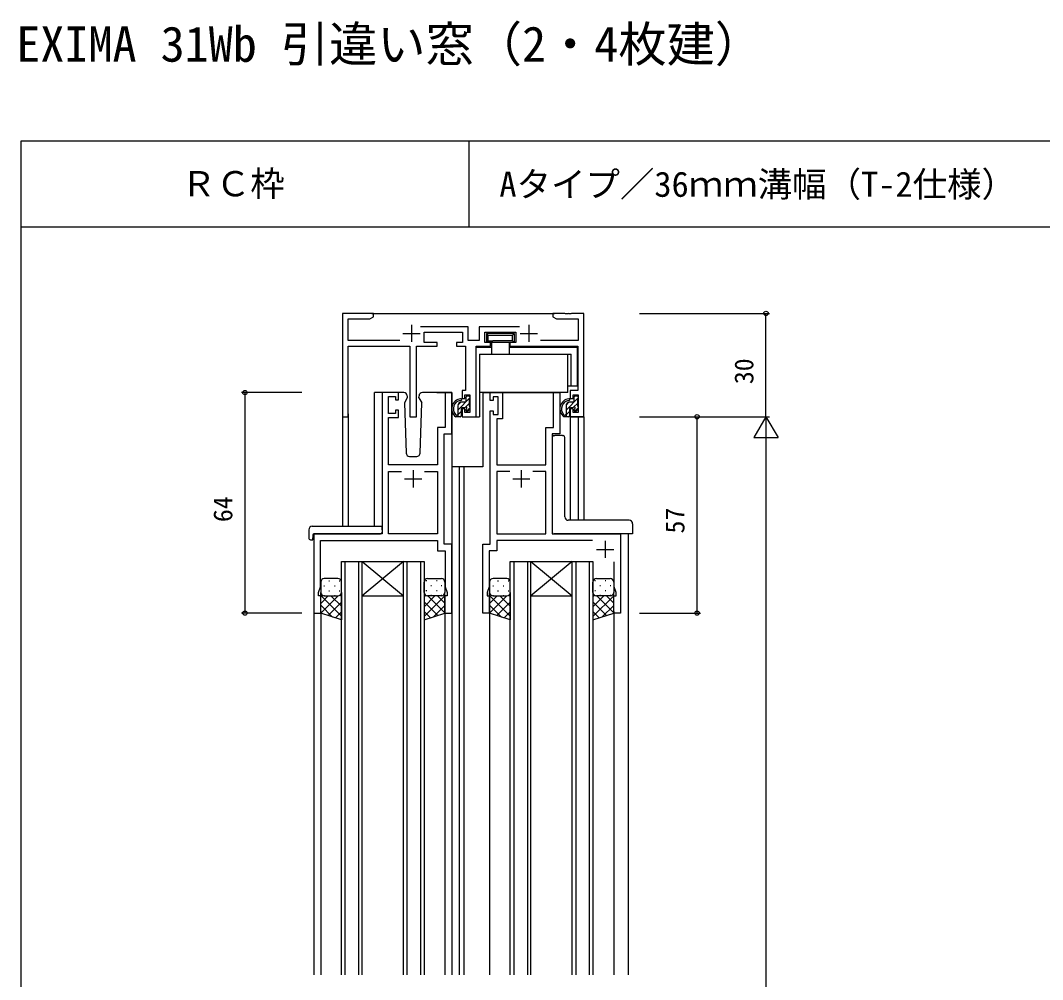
# Model space of a CAD drawing. Units: millimetres, scale not verified. Extents: x -437 to 438, y -281 to 279.
# Drawn here: x -436.9 to -140.3, y 0.3 to 278.7 of the extents above; entities that cross this region are included whole.
import ezdxf
from ezdxf.enums import TextEntityAlignment as Align

# ---------------------------------------------------------------- set-up
doc = ezdxf.new("R2010")
doc.units = ezdxf.units.MM
doc.header["$LTSCALE"] = 2
for name, color, linetype in [('0-1_USER1', 3, 'Continuous'), ('0-2_YKK_11', 7, 'Continuous'), ('0-3_YKK_12', 2, 'Continuous'), ('0-4_YKK_13', 4, 'Continuous'), ('0-6_YKK_D', 6, 'Continuous'), ('0-7_YKK_ZWAK', 7, 'Continuous')]:
    doc.layers.add(name, color=color, linetype=linetype)
doc.styles.add('ＭＳ ゴシック', font='')
doc.styles.get('ＭＳ ゴシック').set_extended_font_data('MS Gothic')

msp = doc.modelspace()

# ---------------------------------------------------------------- linework, layer by layer
at = {"layer": '0-2_YKK_11'}
for p, q in [((-323.5, 190.4), (-323.5, 185.4)), ((-289.4, 190.4), (-289.4, 185.4)), ((-326, 187.9), (-321, 187.9)), ((-291.9, 187.9), (-286.9, 187.9)), ((-325.5, 145.7), (-320.5, 145.7)), ((-323, 148.2), (-323, 143.2)), ((-294.1, 145.7), (-289.1, 145.7)), ((-291.6, 148.2), (-291.6, 143.2)), ((-267.3, 127.7), (-267.3, 122.7)), ((-269.8, 125.2), (-264.8, 125.2))]:
    msp.add_line(p, q, dxfattribs=at)
for points in [[(-326.85, 185.83), (-341.87, 185.83), (-341.87, 192.07), (-335.591, 192.07), (-334.5, 192.7), (-334.5, 193.7), (-343.5, 193.7), (-343.5, 163.7), (-341.87, 163.7), (-341.87, 184.2), (-323.95, 184.2), (-323.95, 163.7), (-322.05, 163.7), (-322.05, 184.2), (-316, 184.2), (-316, 185.2), (-319.8, 185.2), (-319.8, 188.2), (-308.7, 188.2), (-308.7, 185.2), (-310.4, 185.2), (-310.4, 184.2), (-307.8, 184.2), (-307.8, 171.3), (-308.8, 171.3), (-308.8, 169), (-308, 169), (-308, 170.1), (-306.5, 170.1), (-306.5, 164.9), (-308, 164.9), (-308, 166), (-308.8, 166), (-308.8, 163.7), (-304.7, 163.7), (-304.7, 184.2), (-300.5, 184.2), (-300.5, 185.2), (-302.2, 185.2), (-302.2, 188.2)], [(-302.2, 188.2), (-293.2, 188.2), (-293.2, 185.2), (-294.9, 185.2), (-294.9, 184.2), (-275.2, 184.2), (-275.2, 171.3), (-277.4, 171.3), (-277.4, 169), (-276.6, 169), (-276.6, 170.1), (-275.13, 170.1), (-275.13, 164.9), (-276.6, 164.9), (-276.6, 166), (-277.4, 166), (-277.4, 163.7), (-273.5, 163.7), (-273.5, 193.7), (-277.042, 193.7), (-277.225, 193.58), (-277.775, 193.58), (-277.958, 193.7), (-278.042, 193.7), (-278.225, 193.58), (-278.775, 193.58), (-278.958, 193.7), (-282.5, 193.7), (-282.5, 192.7), (-281.409, 192.07), (-275.13, 192.07), (-275.13, 185.83), (-286.05, 185.83)], [(-292.092, 189.83), (-303.83, 189.83), (-303.83, 185.83), (-307.07, 185.83), (-307.07, 189.83), (-320.808, 189.83)], [(-349.9, 127.8), (-315.9, 127.8), (-315.9, 124.8), (-313.7, 124.8), (-313.7, 114.348), (-313.1, 112.7), (-313.1, 111.7), (-313.8, 111.7), (-313.8, 106.7), (-311.8, 106.7), (-311.8, 126.7), (-314, 126.7), (-314, 149.7), (-314, 158.7), (-311.8, 158.7), (-311.8, 170.7), (-313.7, 170.7), (-313.7, 160.6), (-315.9, 160.6), (-315.9, 149.7), (-330.1, 149.7), (-330.1, 163.5), (-327.2, 163.5), (-327.2, 165.6), (-328.1, 165.6), (-328.1, 164.6), (-330.1, 164.6), (-330.1, 169.6), (-328.1, 169.6), (-328.1, 168.6), (-327.2, 168.6), (-327.2, 170.7), (-332, 170.7), (-332, 149.7), (-332, 129.7), (-351.8, 129.7), (-351.8, 106.7), (-349.8, 106.7), (-349.8, 111.7), (-350.5, 111.7)], [(-270.921, 127.8), (-298.7, 127.8), (-298.7, 124.8), (-300.9, 124.8), (-300.9, 114.348), (-301.5, 112.7), (-301.5, 111.7), (-300.8, 111.7), (-300.8, 106.7), (-302.8, 106.7), (-302.8, 126.7), (-300.6, 126.7), (-300.6, 165.4), (-299.8, 165.4), (-299.8, 164.3), (-298.3, 164.3), (-298.3, 169.5), (-299.8, 169.5), (-299.8, 168.4), (-300.6, 168.4), (-300.6, 170.7), (-297.1, 170.7), (-297.1, 163.1), (-298.7, 163.1), (-298.7, 149.7), (-284.5, 149.7), (-284.5, 160.6), (-282.3, 160.6), (-282.3, 170.7), (-280.4, 170.7), (-280.4, 158.7), (-282.6, 158.7), (-282.6, 149.7), (-282.6, 129.7), (-262.8, 129.7), (-262.8, 106.7), (-264.8, 106.7), (-264.8, 111.7), (-264.1, 111.7), (-264.1, 112.7)], [(-319.664, 147.8), (-315.9, 147.8), (-315.9, 129.7), (-330.1, 129.7), (-330.1, 147.8), (-326.336, 147.8)], [(-294.936, 147.8), (-298.7, 147.8), (-298.7, 129.7), (-284.5, 129.7), (-284.5, 147.8), (-288.264, 147.8)], [(-350.5, 111.7), (-350.5, 112.7), (-349.9, 114.348), (-349.9, 127.8)], [(-264.1, 112.7), (-264.7, 114.348), (-264.7, 121.579)]]:
    msp.add_lwpolyline(points, dxfattribs=at)
at = {"layer": '0-3_YKK_12'}
for p, q in [((-335, 193.7), (-282, 193.7)), ((-334.2, 131.888), (-334.2, 170.7)), ((-331, 170.7), (-334.2, 170.7)), ((-316.15, 170.7), (-311.8, 170.7)), ((-311.8, 170.7), (-311.8, 1.662)), ((-302.8, 170.7), (-302.8, 149.2)), ((-302.8, 170.7), (-280.4, 170.7)), ((-280.4, 170.7), (-280.4, 169.75)), ((-343.5, 164.515), (-343.5, 131.888)), ((-341.87, 164.515), (-341.87, 131.888)), ((-277.4, 163.7), (-277.4, 133.646)), ((-273.5, 163.7), (-277.4, 163.7)), ((-275.13, 163.7), (-275.13, 133.646)), ((-273.5, 163.7), (-273.5, 133.646)), ((-309.5, 1.662), (-309.5, 149.2)), ((-308.3, 149.2), (-308.3, 1.662)), ((-351.8, 129.7), (-351.8, 1.662)), ((-348.7, 129.7), (-351.8, 129.7)), ((-260.6, 129.7), (-260.6, 1.662)), ((-343.8, 121.7), (-337.8, 121.7)), ((-343.8, 1.662), (-343.8, 121.7)), ((-342.8, 121.7), (-342.8, 1.662)), ((-338.8, 121.7), (-338.8, 1.662)), ((-337.8, 121.7), (-325.8, 121.7)), ((-337.8, 121.7), (-325.8, 111.7)), ((-325.8, 121.7), (-337.8, 111.7)), ((-337.8, 1.662), (-337.8, 121.7)), ((-325.8, 1.662), (-325.8, 121.7)), ((-324.8, 121.7), (-324.8, 1.662)), ((-320.8, 1.662), (-320.8, 121.7)), ((-294.8, 121.7), (-288.8, 121.7)), ((-294.8, 1.662), (-294.8, 121.7)), ((-293.8, 121.7), (-293.8, 1.662)), ((-289.8, 121.7), (-289.8, 1.662)), ((-288.8, 121.7), (-276.8, 121.7)), ((-288.8, 121.7), (-276.8, 111.7)), ((-276.8, 121.7), (-288.8, 111.7)), ((-288.8, 1.662), (-288.8, 121.7)), ((-276.8, 1.662), (-276.8, 121.7)), ((-275.8, 121.7), (-275.8, 1.662)), ((-271.8, 1.662), (-271.8, 121.7)), ((-337.8, 111.7), (-325.8, 111.7)), ((-288.8, 111.7), (-276.8, 111.7)), ((-349.8, 107.2), (-349.8, 1.662)), ((-313.8, 107.2), (-313.8, 1.662)), ((-300.8, 107.2), (-300.8, 1.662)), ((-264.8, 107.2), (-264.8, 1.662))]:
    msp.add_line(p, q, dxfattribs=at)
for points in [[(-302.8, 149.2), (-309.5, 149.2), (-311.8, 149.2)], [(-325.8, 121.7), (-319.8, 121.7), (-319.8, 1.662)], [(-276.8, 121.7), (-270.8, 121.7), (-270.8, 1.662)]]:
    msp.add_lwpolyline(points, dxfattribs=at)
at = {"layer": '0-4_YKK_13'}
for p, q in [((-293.65, 187.9), (-301.75, 187.9)), ((-301.75, 187.9), (-301.75, 185.2)), ((-301.75, 187.9), (-301.214, 187.364)), ((-301.214, 187.364), (-294.186, 187.364)), ((-301.214, 185.736), (-301.214, 187.364)), ((-296.8, 187.9), (-300.8, 187.9)), ((-293.65, 187.9), (-294.186, 187.364)), ((-294.186, 185.736), (-294.186, 187.364)), ((-293.65, 187.9), (-293.65, 185.2)), ((-304.7, 183.9), (-300.25, 183.9)), ((-304.7, 163.7), (-304.7, 183.9)), ((-301.75, 185.2), (-301.214, 185.736)), ((-293.65, 185.2), (-301.75, 185.2)), ((-301.214, 185.736), (-299.9, 185.736)), ((-300.25, 185.2), (-300.25, 181.9)), ((-295.15, 185.2), (-295.15, 181.9)), ((-295.15, 183.9), (-275.4, 183.9)), ((-275.4, 183.9), (-275.4, 172.7)), ((-303.7, 181.9), (-303.7, 163.7)), ((-303.7, 181.9), (-294.8, 181.9)), ((-303.7, 181.9), (-278.1, 181.9)), ((-278.1, 181.9), (-277.1, 181.9)), ((-278.1, 170.7), (-278.1, 181.9)), ((-277.1, 172.7), (-277.1, 181.9)), ((-278.1, 172.7), (-275.4, 172.7)), ((-325.713, 170.7), (-328.2, 170.7)), ((-321.305, 169.2), (-321.286, 169.735)), ((-321.305, 169.2), (-320.458, 167.733)), ((-311.8, 170.7), (-320.287, 170.7)), ((-306.53, 169.139), (-310.03, 165.639)), ((-307.284, 169.8), (-307.63, 169.454)), ((-307.63, 168.2), (-307.63, 169.5)), ((-307.33, 169.8), (-306.83, 169.8)), ((-306.53, 169.5), (-306.53, 169)), ((-278.1, 170.7), (-303.7, 170.7)), ((-275.13, 169.139), (-278.63, 165.639)), ((-275.884, 169.8), (-276.23, 169.454)), ((-276.23, 168.2), (-276.23, 169.5)), ((-275.93, 169.8), (-275.43, 169.8)), ((-275.13, 169.5), (-275.13, 169)), ((-325.542, 167.733), (-325.034, 153.165)), ((-320.966, 153.165), (-320.458, 167.733)), ((-310.03, 166.9), (-310.03, 163.7)), ((-309.198, 167.886), (-310.016, 167.068)), ((-307.93, 167.9), (-309.03, 167.9)), ((-308.091, 166.3), (-308.73, 166.3)), ((-306.73, 167.525), (-307.723, 166.532)), ((-306.53, 166.311), (-307.548, 165.293)), ((-306.73, 168.8), (-306.73, 166.8)), ((-306.53, 166.6), (-306.53, 166)), ((-278.63, 166.9), (-278.63, 163.7)), ((-277.798, 167.886), (-278.616, 167.068)), ((-276.53, 167.9), (-277.63, 167.9)), ((-276.691, 166.3), (-277.33, 166.3)), ((-275.33, 167.525), (-276.323, 166.532)), ((-275.13, 166.311), (-276.148, 165.293)), ((-275.33, 168.8), (-275.33, 166.8)), ((-275.13, 166.6), (-275.13, 166)), ((-309.33, 163.7), (-310.63, 163.7)), ((-309.03, 165.225), (-310.03, 164.225)), ((-309.03, 166), (-309.03, 164)), ((-307.63, 165.5), (-307.63, 165.839)), ((-306.618, 165.788), (-307.118, 165.288)), ((-304.7, 163.7), (-303.7, 163.7)), ((-277.93, 163.7), (-279.23, 163.7)), ((-277.63, 165.225), (-278.63, 164.225)), ((-277.63, 166), (-277.63, 164)), ((-276.23, 165.5), (-276.23, 165.839)), ((-275.218, 165.788), (-275.718, 165.288)), ((-282.6, 157.7), (-282.6, 130.2)), ((-282.135, 158.2), (-282.062, 158.2)), ((-282.062, 158.2), (-281.905, 158.2)), ((-279.675, 158.2), (-281.905, 158.2)), ((-279.675, 158.2), (-279.454, 158.2)), ((-279.454, 158.2), (-279.454, 158.2)), ((-278.954, 134.641), (-278.954, 157.7)), ((-324.034, 152.2), (-321.966, 152.2)), ((-278.955, 134.644), (-278.957, 134.641)), ((-260.3, 133.646), (-277.956, 133.646)), ((-277.956, 133.645), (-277.956, 133.645)), ((-353.288, 130.888), (-353.288, 128.512)), ((-352.288, 131.888), (-332, 131.888)), ((-332, 130.888), (-332, 131.888)), ((-332, 130.888), (-332, 130.2)), ((-259.3, 132.646), (-259.3, 129.7)), ((-352.1, 129.4), (-352.1, 128.508)), ((-351.8, 129.7), (-332.5, 129.7)), ((-281.971, 129.7), (-282.1, 129.7)), ((-259.3, 129.7), (-281.971, 129.7)), ((-349.8, 115.7), (-349.8, 112.7)), ((-344.8, 116.7), (-348.8, 116.7)), ((-347.465, 116.035), (-347.265, 116.035)), ((-344.435, 116.035), (-344.235, 116.035)), ((-343.8, 112.7), (-343.8, 115.7)), ((-319.8, 112.7), (-319.8, 115.7)), ((-319.065, 116.035), (-319.265, 116.035)), ((-318.8, 116.7), (-314.8, 116.7)), ((-316.035, 116.035), (-316.235, 116.035)), ((-313.8, 115.7), (-313.8, 112.7)), ((-300.8, 115.7), (-300.8, 112.7)), ((-295.8, 116.7), (-299.8, 116.7)), ((-298.465, 116.035), (-298.265, 116.035)), ((-295.435, 116.035), (-295.235, 116.035)), ((-294.8, 112.7), (-294.8, 115.7)), ((-270.8, 112.7), (-270.8, 115.7)), ((-270.065, 116.035), (-270.265, 116.035)), ((-269.8, 116.7), (-265.8, 116.7)), ((-267.035, 116.035), (-267.235, 116.035)), ((-264.8, 115.7), (-264.8, 112.7)), ((-348.88, 114.62), (-348.68, 114.62)), ((-347.465, 113.205), (-347.265, 113.205)), ((-345.85, 114.62), (-345.65, 114.62)), ((-344.435, 113.205), (-344.235, 113.205)), ((-319.065, 113.205), (-319.265, 113.205)), ((-317.65, 114.62), (-317.85, 114.62)), ((-316.035, 113.205), (-316.235, 113.205)), ((-314.62, 114.62), (-314.82, 114.62)), ((-299.88, 114.62), (-299.68, 114.62)), ((-298.465, 113.205), (-298.265, 113.205)), ((-296.85, 114.62), (-296.65, 114.62)), ((-295.435, 113.205), (-295.235, 113.205)), ((-270.065, 113.205), (-270.265, 113.205)), ((-268.65, 114.62), (-268.85, 114.62)), ((-267.035, 113.205), (-267.235, 113.205)), ((-265.62, 114.62), (-265.82, 114.62)), ((-349.75, 112.387), (-349.8, 112.337)), ((-349.8, 111.832), (-343.8, 105.832)), ((-347.608, 111.7), (-349.8, 109.508)), ((-344.78, 111.7), (-349.785, 106.695)), ((-348.88, 111.79), (-348.68, 111.79)), ((-348.8, 111.7), (-344.8, 111.7)), ((-348.8, 111.7), (-344.8, 111.7)), ((-343.8, 109.851), (-347.664, 105.988)), ((-346.84, 111.7), (-343.8, 108.66)), ((-345.85, 111.79), (-345.65, 111.79)), ((-344.207, 111.895), (-343.8, 111.489)), ((-343.8, 112.68), (-343.8, 112.68)), ((-319.334, 111.855), (-319.8, 111.389)), ((-313.8, 111.732), (-319.8, 105.732)), ((-316.66, 111.7), (-319.8, 108.56)), ((-319.8, 109.951), (-315.861, 106.013)), ((-314.8, 111.7), (-318.8, 111.7)), ((-314.8, 111.7), (-318.8, 111.7)), ((-318.72, 111.7), (-313.8, 106.78)), ((-317.65, 111.79), (-317.85, 111.79)), ((-315.892, 111.7), (-313.8, 109.608)), ((-314.62, 111.79), (-314.82, 111.79)), ((-313.828, 112.465), (-313.8, 112.437)), ((-300.75, 112.387), (-300.8, 112.337)), ((-300.8, 111.832), (-294.8, 105.832)), ((-298.608, 111.7), (-300.8, 109.508)), ((-295.78, 111.7), (-300.785, 106.695)), ((-299.88, 111.79), (-299.68, 111.79)), ((-299.8, 111.7), (-295.8, 111.7)), ((-299.8, 111.7), (-295.8, 111.7)), ((-294.8, 109.851), (-298.664, 105.988)), ((-297.84, 111.7), (-294.8, 108.66)), ((-296.85, 111.79), (-296.65, 111.79)), ((-295.207, 111.895), (-294.8, 111.489)), ((-294.8, 112.68), (-294.8, 112.68)), ((-270.334, 111.855), (-270.8, 111.389)), ((-264.8, 111.732), (-270.8, 105.732)), ((-267.66, 111.7), (-270.8, 108.56)), ((-270.8, 109.951), (-266.861, 106.013)), ((-265.8, 111.7), (-269.8, 111.7)), ((-265.8, 111.7), (-269.8, 111.7)), ((-269.72, 111.7), (-264.8, 106.78)), ((-268.65, 111.79), (-268.85, 111.79)), ((-266.892, 111.7), (-264.8, 109.608)), ((-265.62, 111.79), (-265.82, 111.79)), ((-264.828, 112.465), (-264.8, 112.437)), ((-349.8, 109.003), (-346.345, 105.548)), ((-343.8, 107.023), (-345.542, 105.281)), ((-319.8, 107.123), (-317.983, 105.306)), ((-313.8, 108.903), (-317.105, 105.598)), ((-300.8, 109.003), (-297.345, 105.548)), ((-294.8, 107.023), (-296.542, 105.281)), ((-270.8, 107.123), (-268.983, 105.306)), ((-264.8, 108.903), (-268.105, 105.598))]:
    msp.add_line(p, q, dxfattribs=at)
for points in [[(-293.65, 185.2), (-294.186, 185.736), (-299.9, 185.736)], [(-324.714, 169.735), (-324.695, 169.2), (-325.542, 167.733)], [(-352.288, 128.008), (-352.1, 128.008), (-352.1, 128.508)], [(-343.8, 112.7), (-343.8, 104.7), (-349.8, 106.7), (-349.8, 112.7)], [(-319.8, 112.7), (-319.8, 104.7), (-313.8, 106.7), (-313.8, 112.7)], [(-294.8, 112.7), (-294.8, 104.7), (-300.8, 106.7), (-300.8, 112.7)], [(-270.8, 112.7), (-270.8, 104.7), (-264.8, 106.7), (-264.8, 112.7)]]:
    msp.add_lwpolyline(points, dxfattribs=at)
for centre, radius, start, end in [((-325.713, 169.7), 1, 2, 90), ((-320.287, 169.7), 1, 90, 178), ((-307.33, 169.5), 0.3, 90, 180), ((-306.83, 169.5), 0.3, 0, 90), ((-275.93, 169.5), 0.3, 90, 180), ((-275.43, 169.5), 0.3, 0, 90), ((-308.916, 166.021), 2.885, 96.09611, 233.54807), ((-308.83, 165.987), 2.504, 100.74783, 220.54194), ((-309.03, 166.9), 1, 90, 180), ((-309.152, 168.65), 0.25, 234.41837, 106.3612), ((-308.73, 166), 0.3, 90, 180), ((-308.091, 166.6), 0.3, 270, 326.94427), ((-307.93, 168.2), 0.3, 270, 0), ((-307.63, 166.3), 0.25, 303.05573, 146.94427), ((-306.73, 169), 0.2, 270, 0), ((-306.73, 166.6), 0.2, 0, 90), ((-277.516, 166.021), 2.885, 96.09611, 233.54807), ((-277.43, 165.987), 2.504, 100.74783, 220.54194), ((-277.63, 166.9), 1, 90, 180), ((-277.752, 168.65), 0.25, 234.41837, 106.3612), ((-277.33, 166), 0.3, 90, 180), ((-276.691, 166.6), 0.3, 270, 326.94427), ((-276.53, 168.2), 0.3, 270, 0), ((-276.23, 166.3), 0.25, 303.05573, 146.94427), ((-275.33, 169), 0.2, 270, 0), ((-275.33, 166.6), 0.2, 0, 90), ((-310.89, 164.104), 0.3, 23.04961, 58.3781), ((-310.43, 164.3), 0.2, 203.04961, 323.1301), ((-310.03, 164), 0.3, 90, 143.1301), ((-309.33, 164), 0.3, 270, 0), ((-307.33, 165.839), 0.3, 123.05573, 180), ((-307.33, 165.5), 0.3, 180, 315), ((-306.83, 166), 0.3, 315, 0), ((-279.49, 164.104), 0.3, 23.04961, 58.3781), ((-279.03, 164.3), 0.2, 203.04961, 323.1301), ((-278.63, 164), 0.3, 90, 143.1301), ((-277.93, 164), 0.3, 270, 0), ((-275.93, 165.839), 0.3, 123.05573, 180), ((-275.93, 165.5), 0.3, 180, 315), ((-275.43, 166), 0.3, 315, 0), ((-279.454, 157.7), 0.5, 0, 90), ((-324.034, 153.2), 1, 182, 270), ((-321.966, 153.2), 1, 270, 358), ((-278.026, 134.619), 0.928, 178.64382, 226.53422), ((-277.993, 134.554), 0.906, 222.19192, 272.30917), ((-260.3, 132.646), 1, 0, 90), ((-352.288, 130.888), 1, 90.00511, 180), ((-352.86, 128.484), 0.427, 176.2506, 225.91697), ((-352.515, 129.154), 1.168, 236.65907, 281.21635), ((-351.8, 129.4), 0.3, 90, 180), ((-332.5, 130.2), 0.5, 270, 0), ((-275.542, 129.2), 0.5, 90, 93.72617), ((-273.658, 129.2), 0.5, 87.13428, 90), ((-348.8, 115.7), 1, 90.0001, 180.0001), ((-344.8, 115.7), 1, 0.0001, 90.0001), ((-318.8, 115.7), 1, 89.9999, 179.9999), ((-314.8, 115.7), 1, 359.9999, 89.9999), ((-299.8, 115.7), 1, 90.0001, 180.0001), ((-295.8, 115.7), 1, 0.0001, 90.0001), ((-269.8, 115.7), 1, 89.9999, 179.9999), ((-265.8, 115.7), 1, 359.9999, 89.9999), ((-348.8, 112.7), 1, 180.0001, 270.0001), ((-348.8, 112.7), 1, 180.0001, 270.0001), ((-344.8, 112.7), 1, 270.0001, 0.0001), ((-344.8, 112.7), 1, 270.0001, 0.0001), ((-318.8, 112.7), 1, 179.9999, 269.9999), ((-318.8, 112.7), 1, 179.9999, 269.9999), ((-314.8, 112.7), 1, 269.9999, 359.9999), ((-314.8, 112.7), 1, 269.9999, 359.9999), ((-299.8, 112.7), 1, 180.0001, 270.0001), ((-299.8, 112.7), 1, 180.0001, 270.0001), ((-295.8, 112.7), 1, 270.0001, 0.0001), ((-295.8, 112.7), 1, 270.0001, 0.0001), ((-269.8, 112.7), 1, 179.9999, 269.9999), ((-269.8, 112.7), 1, 179.9999, 269.9999), ((-265.8, 112.7), 1, 269.9999, 359.9999), ((-265.8, 112.7), 1, 269.9999, 359.9999)]:
    msp.add_arc(centre, radius, start, end, dxfattribs=at)
for centre, major_axis, ratio, start_param, end_param in [((-282.35, 157.7), (0, 0.5), 0.500019, 1.0360058, 1.5707963), ((-282.135, 157.7), (0.5, 0), 0.999962, 1.5707963, 2.6068022), ((-282.1, 130.2), (-0.5, 0), 0.999962, 0, 1.5707963)]:
    msp.add_ellipse(centre, major_axis=major_axis, ratio=ratio, start_param=start_param, end_param=end_param, dxfattribs=at)
at = {"layer": '0-6_YKK_D'}
for p, q in [((-257.3, 193.7), (-219.6, 193.7)), ((-220.6, 163.7), (-220.6, 193.7)), ((-355.288, 170.7), (-372.8, 170.7)), ((-371.8, 170.7), (-371.8, 106.7)), ((-257.3, 163.7), (-219.6, 163.7)), ((-257.3, 163.7), (-239.6, 163.7)), ((-257.3, 163.7), (-219.6, 163.7)), ((-240.6, 106.7), (-240.6, 163.7)), ((-220.6, 163.7), (-224.1, 157.638)), ((-220.6, 163.7), (-217.1, 157.638)), ((-220.6, 163.7), (-220.6, 151.576)), ((-224.1, 157.638), (-217.1, 157.638)), ((-220.6, 156.7), (-220.6, -158.375)), ((-355.288, 106.7), (-372.8, 106.7)), ((-257.3, 106.7), (-239.6, 106.7))]:
    msp.add_line(p, q, dxfattribs=at)
for centre in [(-220.6, 193.7), (-371.8, 170.7), (-240.6, 163.7), (-371.8, 106.7), (-240.6, 106.7)]:
    msp.add_circle(centre, 0.637, dxfattribs=at)
at = {"layer": '0-7_YKK_ZWAK'}
for p, q in [((-436.8, 243.7), (-436.8, -281.3)), ((438.2, 243.7), (-436.8, 243.7)), ((-306.8, 243.7), (-306.8, 218.7)), ((438.2, 218.7), (-436.8, 218.7))]:
    msp.add_line(p, q, dxfattribs=at)

# ---------------------------------------------------------------- texts
at = {"layer": '0-1_USER1', "style": 'ＭＳ ゴシック'}
for s, height, p in [('EXIMA 31Wb 引違い窓（2・4枚建）', 10.26, (-438.149, 263.677)), ('ＲＣ枠', 7.331, (-390.238, 225.473)), ('Aタイプ／36ｍｍ溝幅（T-2仕様）', 7.331, (-297.97, 225.331))]:
    msp.add_text(s, height=height, dxfattribs=at).set_placement(p, align=Align.BOTTOM_LEFT)
at = {"layer": '0-6_YKK_D', "style": 'ＭＳ ゴシック'}
for s, p in [('30', (-222.6, 173.16)), ('64', (-373.8, 133.118)), ('57', (-242.6, 129.809))]:
    msp.add_text(s, height=5.499, rotation=90, dxfattribs=at).set_placement(p, align=Align.BOTTOM_LEFT)

doc.saveas('drawing.dxf')
